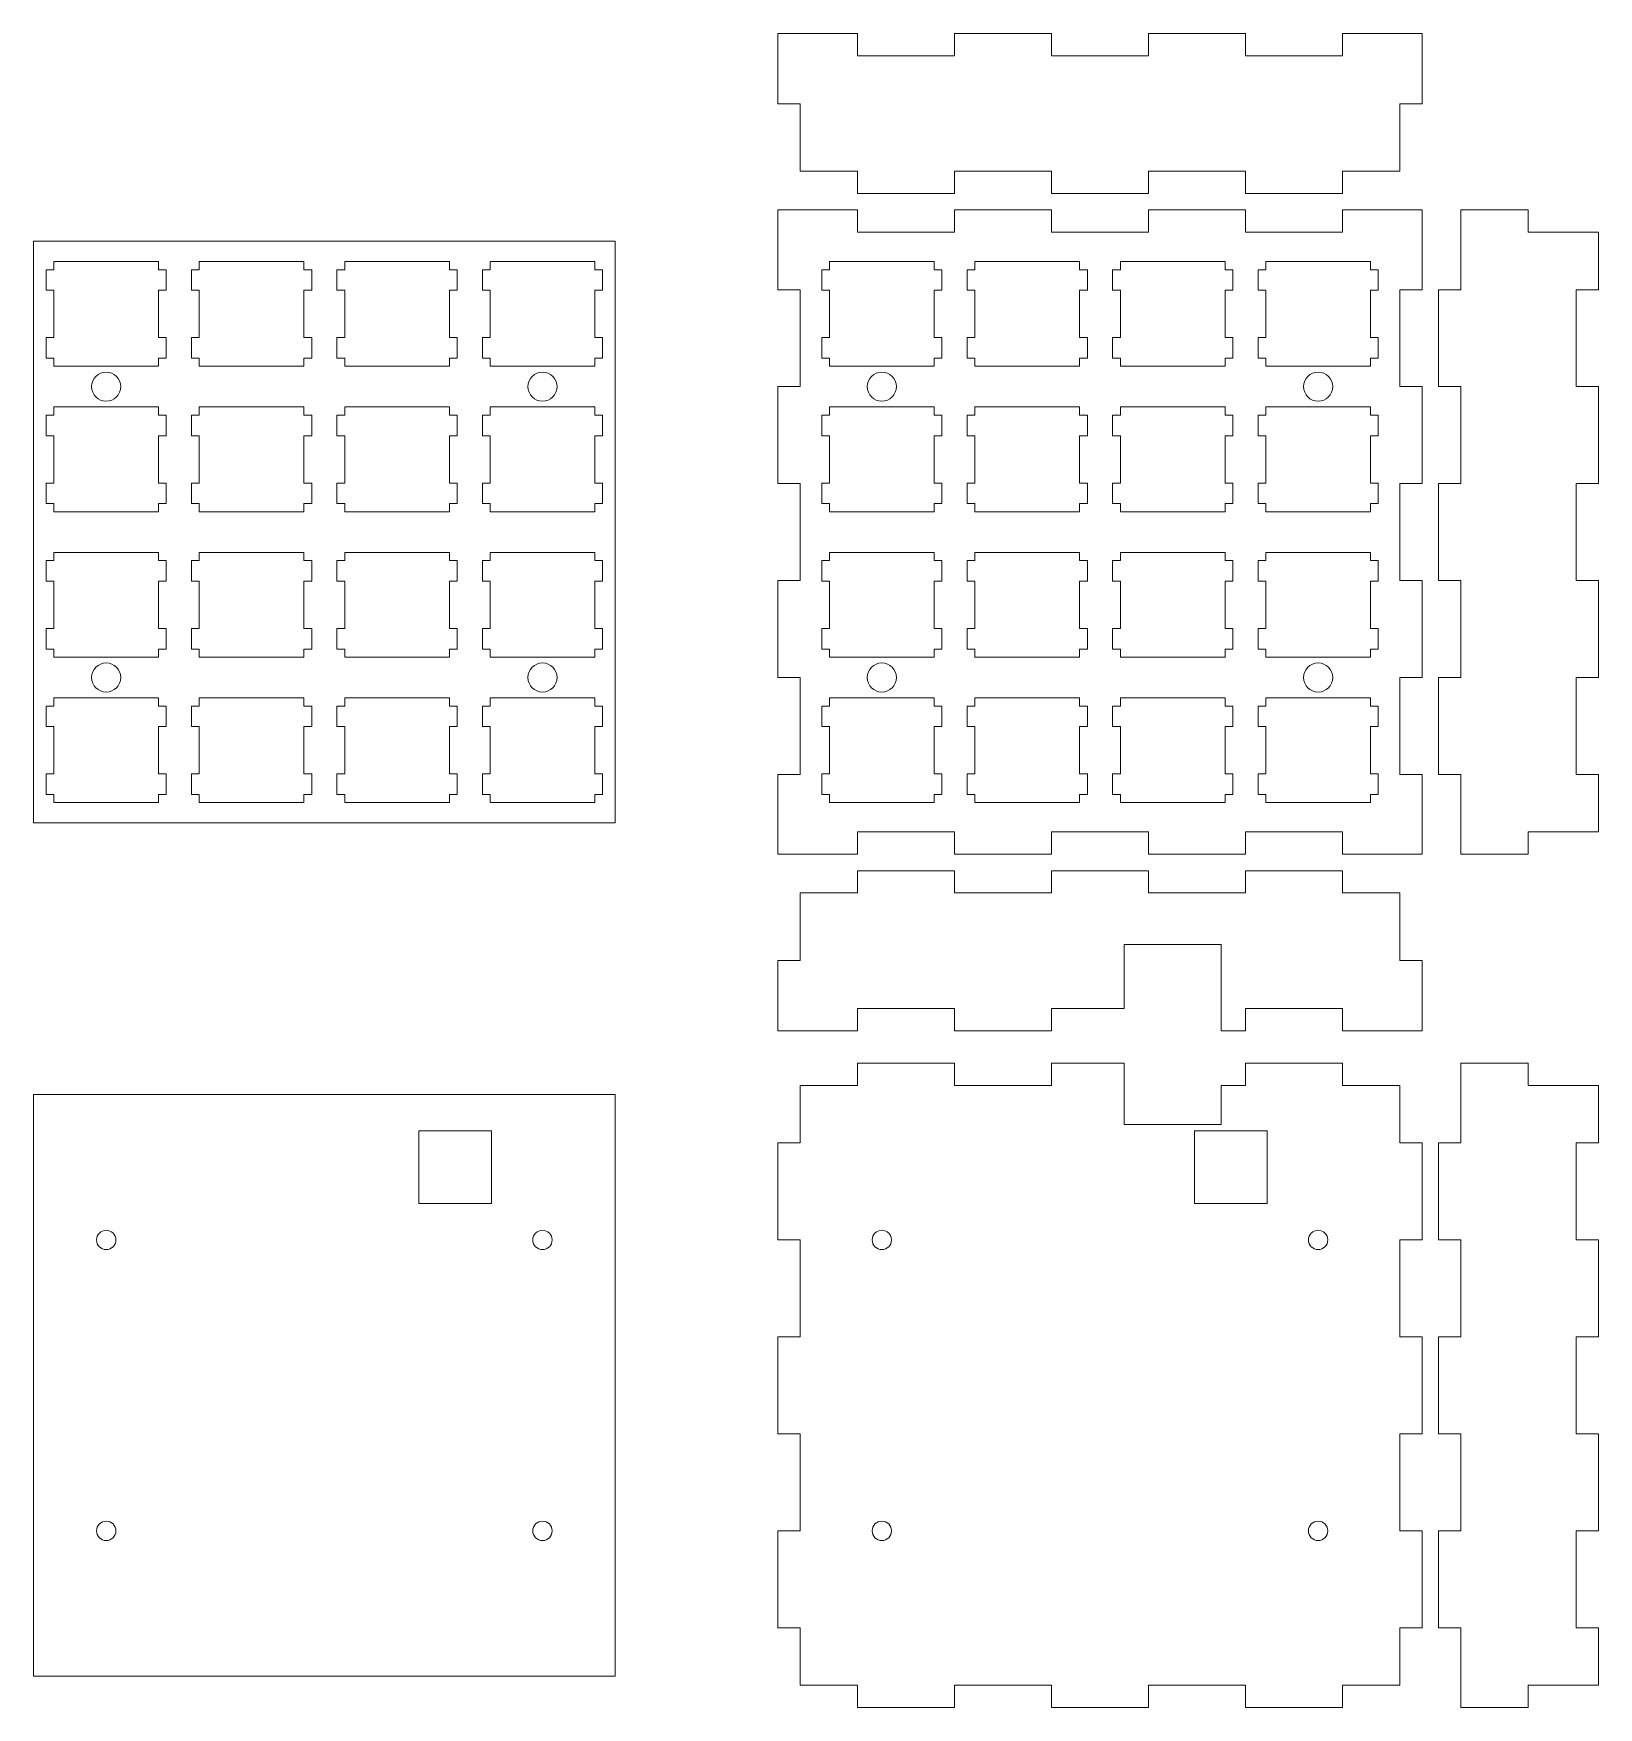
# Model space of a CAD drawing. Header units: inches. Extents: x 0 to 8.07, y -0.16 to 8.47.
import ezdxf

# ---------------------------------------------------------------- set-up
doc = ezdxf.new("R2010")
doc.units = ezdxf.units.IN
doc.header["$MEASUREMENT"] = 0
for name, color, linetype, lineweight in [('A-DETL-LWT2', 1, 'Continuous', 0), ('A-DETL-LWT4', 3, 'Continuous', 0), ('A-DETL-LWT5', 2, 'Continuous', 0)]:
    doc.layers.add(name, color=color, linetype=linetype, lineweight=lineweight)

# ---------------------------------------------------------------- blocks, each defined once
blk = doc.blocks.new('key-hole')
blk.add_lwpolyline([(-0.27, -0.228), (-0.27, -0.27), (0.27, -0.27), (0.27, -0.228), (0.31, -0.228), (0.31, -0.122), (0.27, -0.122), (0.27, 0.122), (0.31, 0.122), (0.31, 0.228), (0.27, 0.228), (0.27, 0.27), (-0.27, 0.27), (-0.27, 0.228), (-0.31, 0.228), (-0.31, 0.122), (-0.27, 0.122), (-0.27, -0.122), (-0.31, -0.122), (-0.31, -0.228)], close=True)

msp = doc.modelspace()

# ---------------------------------------------------------------- linework, layer by layer
at = {"layer": 'A-DETL-LWT2'}
msp.add_lwpolyline([(0, 4.4), (3, 4.4), (3, 7.4), (0, 7.4)], close=True, dxfattribs=at)
for centre in [(0.375, 6.65), (2.625, 6.65), (4.375, 6.65), (6.625, 6.65), (0.375, 5.15), (2.625, 5.15), (4.375, 5.15), (6.625, 5.15)]:
    msp.add_circle(centre, 0.075, dxfattribs=at)
at = {"layer": 'A-DETL-LWT4'}
for points in [[(4.25, 7.446), (4.25, 7.561), (3.839, 7.561), (3.839, 7.15), (3.954, 7.15), (3.954, 6.65), (3.839, 6.65), (3.839, 6.15), (3.954, 6.15), (3.954, 5.65), (3.839, 5.65), (3.839, 5.15), (3.954, 5.15), (3.954, 4.65), (3.839, 4.65), (3.839, 4.239), (4.25, 4.239), (4.25, 4.354), (4.75, 4.354), (4.75, 4.239), (5.25, 4.239), (5.25, 4.354), (5.75, 4.354), (5.75, 4.239), (6.25, 4.239), (6.25, 4.354), (6.75, 4.354), (6.75, 4.239), (7.161, 4.239), (7.161, 4.65), (7.046, 4.65), (7.046, 5.15), (7.161, 5.15), (7.161, 5.65), (7.046, 5.65), (7.046, 6.15), (7.161, 6.15), (7.161, 6.65), (7.046, 6.65), (7.046, 7.15), (7.161, 7.15), (7.161, 7.561), (6.75, 7.561), (6.75, 7.446), (6.25, 7.446), (6.25, 7.561), (5.75, 7.561), (5.75, 7.446), (5.25, 7.446), (5.25, 7.561), (4.75, 7.561), (4.75, 7.446)], [(0, 0), (3, 0), (3, 3), (0, 3)], [(1.9875, 2.8125), (2.3625, 2.8125), (2.3625, 2.4375), (1.9875, 2.4375)], [(5.9875, 2.8125), (6.3625, 2.8125), (6.3625, 2.4375), (5.9875, 2.4375)]]:
    msp.add_lwpolyline(points, close=True, dxfattribs=at)
msp.add_lwpolyline([(6.125, 2.846), (5.625, 2.846), (5.625, 3.161), (5.25, 3.161), (5.25, 3.046), (4.75, 3.046), (4.75, 3.161), (4.25, 3.161), (4.25, 3.046), (3.954, 3.046), (3.954, 2.75), (3.839, 2.75), (3.839, 2.25), (3.954, 2.25), (3.954, 1.75), (3.839, 1.75), (3.839, 1.25), (3.954, 1.25), (3.954, 0.75), (3.839, 0.75), (3.839, 0.25), (3.954, 0.25), (3.954, -0.046), (4.25, -0.046), (4.25, -0.161), (4.75, -0.161), (4.75, -0.046), (5.25, -0.046), (5.25, -0.161), (5.75, -0.161), (5.75, -0.046), (6.25, -0.046), (6.25, -0.161), (6.75, -0.161), (6.75, -0.046), (7.046, -0.046), (7.046, 0.25), (7.161, 0.25), (7.161, 0.75), (7.046, 0.75), (7.046, 1.25), (7.161, 1.25), (7.161, 1.75), (7.046, 1.75), (7.046, 2.25), (7.161, 2.25), (7.161, 2.75), (7.046, 2.75), (7.046, 3.046), (6.75, 3.046), (6.75, 3.161), (6.25, 3.161), (6.25, 3.046), (6.125, 3.046), (6.125, 2.846)], dxfattribs=at)
for centre in [(0.375, 2.25), (2.625, 2.25), (4.375, 2.25), (6.625, 2.25), (0.375, 0.75), (2.625, 0.75), (4.375, 0.75), (6.625, 0.75)]:
    msp.add_circle(centre, 0.05, dxfattribs=at)
at = {"layer": 'A-DETL-LWT5'}
for points in [[(7.046, 8.1085), (7.046, 7.761), (6.75, 7.761), (6.75, 7.646), (6.25, 7.646), (6.25, 7.761), (5.75, 7.761), (5.75, 7.646), (5.25, 7.646), (5.25, 7.761), (4.75, 7.761), (4.75, 7.646), (4.25, 7.646), (4.25, 7.761), (3.954, 7.761), (3.954, 8.1085), (3.839, 8.1085), (3.839, 8.471), (4.25, 8.471), (4.25, 8.356), (4.75, 8.356), (4.75, 8.471), (5.25, 8.471), (5.25, 8.356), (5.75, 8.356), (5.75, 8.471), (6.25, 8.471), (6.25, 8.356), (6.75, 8.356), (6.75, 8.471), (7.161, 8.471), (7.161, 8.1085)], [(7.956, 6.15), (7.956, 5.65), (8.071, 5.65), (8.071, 5.15), (7.956, 5.15), (7.956, 4.65), (8.071, 4.65), (8.071, 4.354), (7.956, 4.354), (7.7085, 4.354), (7.7085, 4.239), (7.361, 4.239), (7.361, 4.354), (7.361, 4.65), (7.246, 4.65), (7.246, 5.15), (7.361, 5.15), (7.361, 5.65), (7.246, 5.65), (7.246, 6.15), (7.361, 6.15), (7.361, 6.65), (7.246, 6.65), (7.246, 7.15), (7.361, 7.15), (7.361, 7.446), (7.361, 7.561), (7.7085, 7.561), (7.7085, 7.446), (7.956, 7.446), (8.071, 7.446), (8.071, 7.15), (7.956, 7.15), (7.956, 6.65), (8.071, 6.65), (8.071, 6.15)], [(5.625, 3.444), (5.25, 3.444), (5.25, 3.329), (4.75, 3.329), (4.75, 3.444), (4.25, 3.444), (4.25, 3.329), (3.839, 3.329), (3.839, 3.6915), (3.954, 3.6915), (3.954, 4.039), (4.25, 4.039), (4.25, 4.154), (4.75, 4.154), (4.75, 4.039), (5.25, 4.039), (5.25, 4.154), (5.75, 4.154), (5.75, 4.039), (6.25, 4.039), (6.25, 4.154), (6.75, 4.154), (6.75, 4.039), (7.046, 4.039), (7.046, 3.6915), (7.161, 3.6915), (7.161, 3.329), (6.75, 3.329), (6.75, 3.444), (6.25, 3.444), (6.25, 3.329), (6.125, 3.329), (6.125, 3.774), (5.625, 3.774)], [(7.361, 0.75), (7.361, 1.25), (7.246, 1.25), (7.246, 1.75), (7.361, 1.75), (7.361, 2.25), (7.246, 2.25), (7.246, 2.75), (7.361, 2.75), (7.361, 3.046), (7.361, 3.161), (7.7085, 3.161), (7.7085, 3.046), (7.956, 3.046), (8.071, 3.046), (8.071, 2.75), (7.956, 2.75), (7.956, 2.25), (8.071, 2.25), (8.071, 1.75), (7.956, 1.75), (7.956, 1.25), (8.071, 1.25), (8.071, 0.75), (7.956, 0.75), (7.956, 0.25), (8.071, 0.25), (8.071, -0.046), (7.956, -0.046), (7.7085, -0.046), (7.7085, -0.161), (7.361, -0.161), (7.361, -0.046), (7.361, 0.25), (7.246, 0.25), (7.246, 0.75)]]:
    msp.add_lwpolyline(points, close=True, dxfattribs=at)

# ---------------------------------------------------------------- block references
at = {"layer": 'A-DETL-LWT2', "xscale": -1, "rotation": 180}
for p in [(0.375, 7.025), (4.375, 7.025), (0.375, 6.275), (4.375, 6.275), (0.375, 5.525), (4.375, 5.525), (0.375, 4.775), (4.375, 4.775)]:
    msp.add_blockref('key-hole', p, dxfattribs=at)
at = {"layer": 'A-DETL-LWT2', "rotation": 180}
for p in [(1.125, 7.025), (1.875, 7.025), (2.625, 7.025), (5.125, 7.025), (5.875, 7.025), (6.625, 7.025), (1.125, 6.275), (1.875, 6.275), (2.625, 6.275), (5.125, 6.275), (5.875, 6.275), (6.625, 6.275), (1.125, 5.525), (1.875, 5.525), (2.625, 5.525), (5.125, 5.525), (5.875, 5.525), (6.625, 5.525), (1.125, 4.775), (1.875, 4.775), (2.625, 4.775), (5.125, 4.775), (5.875, 4.775), (6.625, 4.775)]:
    msp.add_blockref('key-hole', p, dxfattribs=at)

doc.saveas('drawing.dxf')
